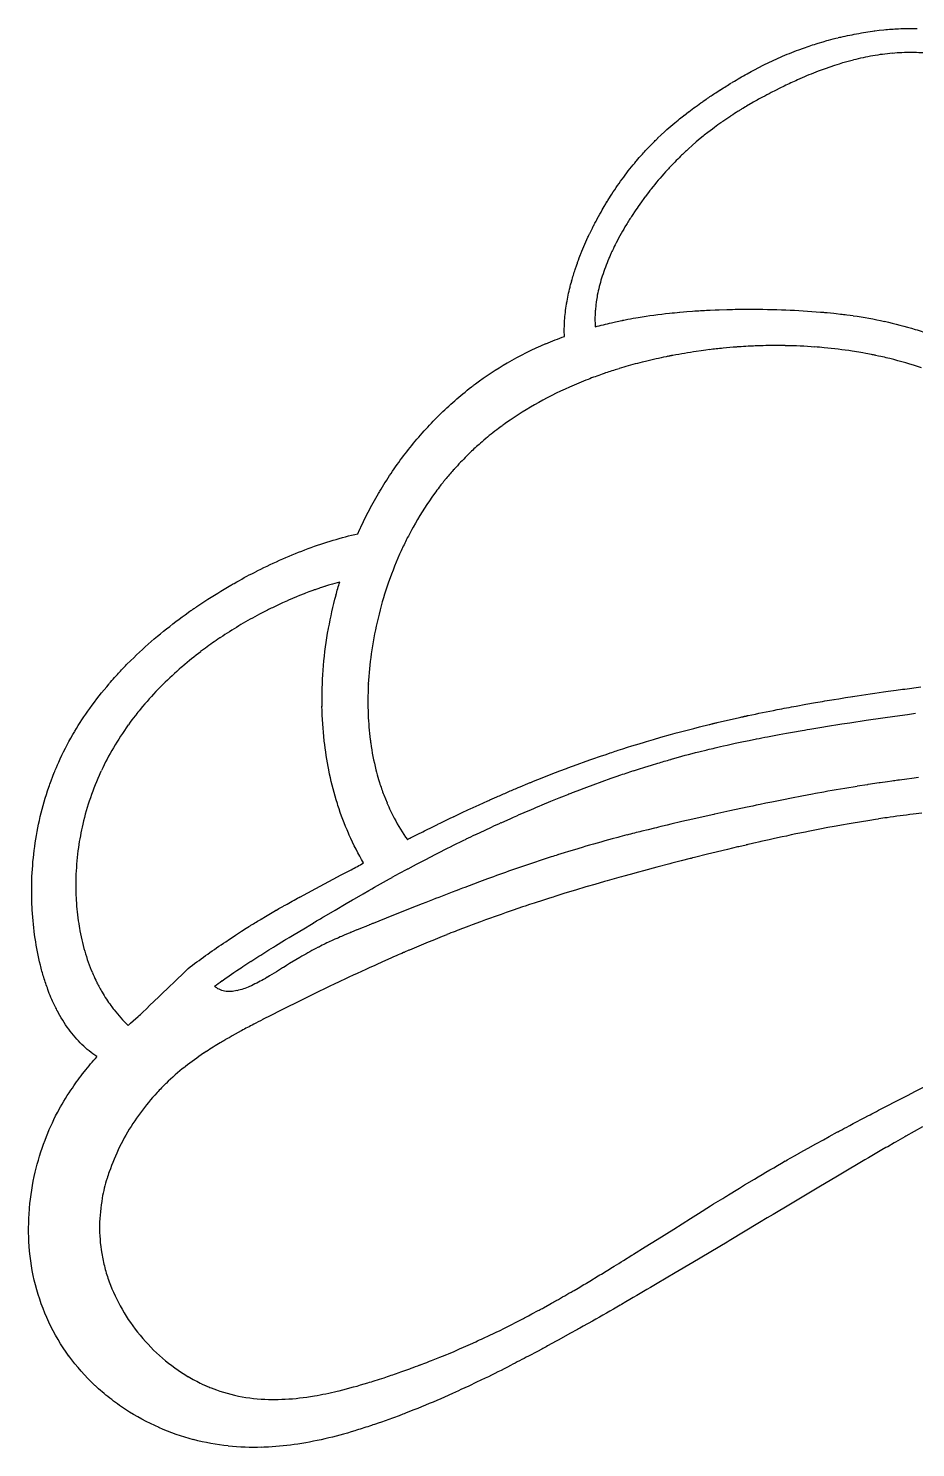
# Model space of a CAD drawing. Header units: centimetres. Extents: x -47.5 to 47.5, y 0 to 75.
# Drawn here: x -16.61 to -6.16, y 44.82 to 61.53 of the extents above; entities that cross this region are included whole.
import ezdxf

# ---------------------------------------------------------------- set-up
doc = ezdxf.new("R2010")
doc.units = ezdxf.units.CM
doc.layers.add('Dorfschild-Hofsgrund v9_Sketch10', color=7, linetype='Continuous')

msp = doc.modelspace()

# ---------------------------------------------------------------- linework, layer by layer
at = {"layer": 'Dorfschild-Hofsgrund v9_Sketch10'}
for p, q in [((-6.698, 61.49), (-6.672, 61.494)), ((-6.672, 61.494), (-6.652, 61.496)), ((-6.645, 61.497), (-6.594, 61.504)), ((-6.594, 61.504), (-6.536, 61.51)), ((-7.31, 61.352), (-7.251, 61.369)), ((-7.251, 61.369), (-7.207, 61.382)), ((-7.207, 61.382), (-7.19, 61.387)), ((-6.832, 61.468), (-6.802, 61.473)), ((-7.539, 61.274), (-7.482, 61.295)), ((-8.148, 60.992), (-8.101, 61.018)), ((-8.101, 61.018), (-8.092, 61.022)), ((-8.092, 61.022), (-8.059, 61.04)), ((-8.059, 61.04), (-8.009, 61.067)), ((-8.009, 61.067), (-7.958, 61.092)), ((-7.311, 61.021), (-7.339, 61.011)), ((-7.264, 61.039), (-7.311, 61.021)), ((-7.228, 61.052), (-7.264, 61.039)), ((-7.174, 61.071), (-7.228, 61.052)), ((-7.119, 61.09), (-7.174, 61.071)), ((-7.064, 61.107), (-7.119, 61.09)), ((-7.022, 61.12), (-7.064, 61.107)), ((-8.328, 60.887), (-8.317, 60.893)), ((-7.761, 60.823), (-7.812, 60.797)), ((-7.709, 60.848), (-7.761, 60.823)), ((-8.67, 60.664), (-8.628, 60.693)), ((-8.501, 60.778), (-8.458, 60.806)), ((-7.812, 60.797), (-7.863, 60.771)), ((-8.889, 60.503), (-8.835, 60.544)), ((-8.338, 60.495), (-8.362, 60.479)), ((-8.165, 60.603), (-8.199, 60.583)), ((-8.106, 60.638), (-8.153, 60.61)), ((-9.159, 60.273), (-9.12, 60.309)), ((-9.12, 60.309), (-9.09, 60.336)), ((-8.998, 60.415), (-8.958, 60.448)), ((-8.582, 60.321), (-8.609, 60.301)), ((-8.555, 60.342), (-8.582, 60.321)), ((-8.532, 60.36), (-8.555, 60.342)), ((-8.49, 60.39), (-8.532, 60.36)), ((-8.458, 60.413), (-8.49, 60.39)), ((-9.2, 60.234), (-9.159, 60.273)), ((-8.792, 60.149), (-8.838, 60.107)), ((-8.745, 60.19), (-8.792, 60.149)), ((-8.698, 60.229), (-8.745, 60.19)), ((-8.663, 60.258), (-8.698, 60.229)), ((-9.448, 59.969), (-9.416, 60.006)), ((-9.787, 59.499), (-9.755, 59.55)), ((-9.392, 59.484), (-9.43, 59.431)), ((-9.363, 59.523), (-9.392, 59.484)), ((-9.342, 59.552), (-9.363, 59.523)), ((-9.911, 59.285), (-9.896, 59.312)), ((-9.896, 59.312), (-9.882, 59.338)), ((-9.882, 59.338), (-9.866, 59.365)), ((-9.866, 59.365), (-9.853, 59.389)), ((-9.853, 59.389), (-9.829, 59.429)), ((-9.829, 59.429), (-9.811, 59.46)), ((-9.466, 59.378), (-9.501, 59.325)), ((-9.457, 59.391), (-9.466, 59.378)), ((-9.443, 59.411), (-9.457, 59.391)), ((-9.43, 59.431), (-9.443, 59.411)), ((-9.994, 59.121), (-9.967, 59.176)), ((-9.947, 59.217), (-9.939, 59.232)), ((-10.044, 59.013), (-10.02, 59.067)), ((-10.02, 59.067), (-10.014, 59.081)), ((-10.014, 59.081), (-10.009, 59.091)), ((-10.132, 58.799), (-10.122, 58.825)), ((-10.122, 58.825), (-10.107, 58.865)), ((-9.775, 58.818), (-9.786, 58.792)), ((-9.732, 58.913), (-9.738, 58.9)), ((-10.171, 58.689), (-10.152, 58.743)), ((-10.152, 58.743), (-10.145, 58.764)), ((-10.231, 58.481), (-10.228, 58.494)), ((-10.228, 58.494), (-10.225, 58.506)), ((-10.225, 58.506), (-10.212, 58.552)), ((-9.923, 58.309), (-9.924, 58.298)), ((-10.273, 58.279), (-10.271, 58.292)), ((-9.934, 58.209), (-9.935, 58.197)), ((-8.941, 58.186), (-8.896, 58.19)), ((-8.896, 58.19), (-8.857, 58.193)), ((-8.857, 58.193), (-8.788, 58.199)), ((-8.788, 58.199), (-8.762, 58.2)), ((-8.582, 58.211), (-8.524, 58.213)), ((-8.524, 58.213), (-8.474, 58.215)), ((-8.474, 58.215), (-8.386, 58.218)), ((-7.283, 58.188), (-7.258, 58.186)), ((-7.203, 58.181), (-7.127, 58.173)), ((-7.127, 58.173), (-7.098, 58.17)), ((-7.098, 58.17), (-7.048, 58.164)), ((-6.973, 58.155), (-6.935, 58.15)), ((-6.935, 58.15), (-6.898, 58.145)), ((-9.743, 58.062), (-9.695, 58.073)), ((-9.218, 57.636), (-9.28, 57.622)), ((-8.686, 57.732), (-8.745, 57.724)), ((-8.634, 57.739), (-8.686, 57.732)), ((-8.589, 57.745), (-8.634, 57.739)), ((-8.351, 57.769), (-8.43, 57.762)), ((-8.311, 57.773), (-8.351, 57.769)), ((-8.271, 57.776), (-8.311, 57.773)), ((-7.865, 57.793), (-7.927, 57.792)), ((-7.804, 57.793), (-7.865, 57.793)), ((-7.747, 57.793), (-7.804, 57.793)), ((-7.697, 57.792), (-7.747, 57.793)), ((-6.883, 57.723), (-6.91, 57.727)), ((-6.748, 57.7), (-6.785, 57.706)), ((-6.683, 57.687), (-6.748, 57.7)), ((-6.599, 57.67), (-6.635, 57.677)), ((-6.572, 57.664), (-6.599, 57.67)), ((-6.466, 57.639), (-6.491, 57.645)), ((-9.654, 57.521), (-9.683, 57.512)), ((-9.383, 57.597), (-9.437, 57.583)), ((-9.342, 57.607), (-9.383, 57.597)), ((-9.28, 57.622), (-9.342, 57.607)), ((-9.831, 57.464), (-9.852, 57.456)), ((-11.094, 56.801), (-11.116, 56.784)), ((-11.075, 56.816), (-11.094, 56.801)), ((-11.041, 56.841), (-11.075, 56.816)), ((-10.996, 56.874), (-11.016, 56.86)), ((-10.967, 56.895), (-10.996, 56.874)), ((-10.938, 56.915), (-10.967, 56.895)), ((-11.406, 56.534), (-11.445, 56.496)), ((-11.76, 56.14), (-11.771, 56.126)), ((-11.689, 56.229), (-11.72, 56.191)), ((-11.826, 56.052), (-11.857, 56.009)), ((-12.71, 55.622), (-12.703, 55.638)), ((-12.078, 55.657), (-12.095, 55.627)), ((-12.73, 55.578), (-12.71, 55.622)), ((-12.143, 55.536), (-12.152, 55.519)), ((-12.095, 55.627), (-12.111, 55.597)), ((-12.238, 55.337), (-12.258, 55.29)), ((-12.219, 55.378), (-12.238, 55.337)), ((-14.187, 54.994), (-14.153, 55.013)), ((-13.059, 54.977), (-13.076, 54.972)), ((-13.5, 54.815), (-13.544, 54.796)), ((-13.452, 54.835), (-13.5, 54.815)), ((-13.416, 54.85), (-13.452, 54.835)), ((-13.361, 54.872), (-13.416, 54.85)), ((-13.347, 54.877), (-13.361, 54.872)), ((-13.306, 54.893), (-13.347, 54.877)), ((-13.26, 54.91), (-13.306, 54.893)), ((-13.212, 54.927), (-13.225, 54.922)), ((-13.172, 54.941), (-13.189, 54.935)), ((-13.159, 54.945), (-13.172, 54.941)), ((-13.12, 54.958), (-13.159, 54.945)), ((-14.763, 54.624), (-14.706, 54.665)), ((-14.626, 54.72), (-14.579, 54.752)), ((-14.579, 54.752), (-14.531, 54.784)), ((-13.888, 54.63), (-13.914, 54.616)), ((-13.865, 54.642), (-13.888, 54.63)), ((-13.825, 54.662), (-13.865, 54.642)), ((-13.678, 54.735), (-13.703, 54.723)), ((-13.656, 54.745), (-13.678, 54.735)), ((-13.617, 54.763), (-13.656, 54.745)), ((-13.559, 54.789), (-13.617, 54.763)), ((-14.833, 54.573), (-14.796, 54.6)), ((-14.796, 54.6), (-14.763, 54.624)), ((-13.085, 54.408), (-13.075, 54.464)), ((-14.524, 54.231), (-14.58, 54.19)), ((-15.451, 54.037), (-15.401, 54.086)), ((-12.605, 53.811), (-12.606, 53.799)), ((-7.124, 53.627), (-7.069, 53.636)), ((-7.069, 53.636), (-6.987, 53.649)), ((-6.987, 53.649), (-6.904, 53.662)), ((-6.488, 53.724), (-6.391, 53.737)), ((-6.391, 53.737), (-6.319, 53.747)), ((-6.319, 53.747), (-6.292, 53.75)), ((-6.292, 53.75), (-6.103, 53.775)), ((-15.263, 53.543), (-15.29, 53.51)), ((-15.236, 53.575), (-15.263, 53.543)), ((-7.568, 53.55), (-7.455, 53.571)), ((-7.455, 53.571), (-7.343, 53.59)), ((-6.26, 53.451), (-6.163, 53.464)), ((-15.408, 53.359), (-15.431, 53.327)), ((-15.388, 53.387), (-15.408, 53.359)), ((-15.351, 53.435), (-15.388, 53.387)), ((-8.773, 53.287), (-8.709, 53.304)), ((-8.709, 53.304), (-8.595, 53.332)), ((-8.5, 53.355), (-8.376, 53.384)), ((-8.376, 53.384), (-8.251, 53.412)), ((-7.407, 53.278), (-7.315, 53.293)), ((-7.315, 53.293), (-7.155, 53.319)), ((-7.155, 53.319), (-7.102, 53.328)), ((-7.102, 53.328), (-7.031, 53.339)), ((-7.031, 53.339), (-6.937, 53.354)), ((-6.937, 53.354), (-6.744, 53.383)), ((-6.744, 53.383), (-6.551, 53.41)), ((-6.551, 53.41), (-6.406, 53.431)), ((-6.406, 53.431), (-6.26, 53.451)), ((-16.085, 53.213), (-16.062, 53.252)), ((-9.419, 53.106), (-9.355, 53.125)), ((-9.355, 53.125), (-9.331, 53.133)), ((-9.331, 53.133), (-9.247, 53.157)), ((-9.247, 53.157), (-9.163, 53.182)), ((-9.163, 53.182), (-9.05, 53.214)), ((-9.05, 53.214), (-8.965, 53.237)), ((-8.837, 53.271), (-8.773, 53.287)), ((-8.286, 53.111), (-8.189, 53.131)), ((-8.189, 53.131), (-8.124, 53.145)), ((-8.124, 53.145), (-8.038, 53.162)), ((-7.905, 53.188), (-7.771, 53.214)), ((-7.771, 53.214), (-7.682, 53.23)), ((-7.498, 53.263), (-7.471, 53.267)), ((-7.471, 53.267), (-7.441, 53.272)), ((-7.441, 53.272), (-7.407, 53.278)), ((-9.963, 52.928), (-9.874, 52.959)), ((-9.874, 52.959), (-9.808, 52.981)), ((-9.808, 52.981), (-9.758, 52.998)), ((-9.683, 53.023), (-9.664, 53.029)), ((-9.664, 53.029), (-9.608, 53.047)), ((-9.608, 53.047), (-9.553, 53.065)), ((-9.553, 53.065), (-9.504, 53.08)), ((-9.504, 53.08), (-9.419, 53.106)), ((-8.714, 53.01), (-8.619, 53.034)), ((-8.524, 53.057), (-8.46, 53.072)), ((-8.46, 53.072), (-8.424, 53.08)), ((-8.424, 53.08), (-8.382, 53.089)), ((-8.382, 53.089), (-8.286, 53.111)), ((-16.277, 52.827), (-16.264, 52.858)), ((-16.264, 52.858), (-16.251, 52.889)), ((-13.062, 52.749), (-13.072, 52.798)), ((-10.35, 52.787), (-10.273, 52.816)), ((-10.273, 52.816), (-10.258, 52.821)), ((-10.258, 52.821), (-10.149, 52.862)), ((-10.149, 52.862), (-10.04, 52.901)), ((-10.04, 52.901), (-9.986, 52.92)), ((-9.986, 52.92), (-9.963, 52.928)), ((-9.484, 52.789), (-9.426, 52.808)), ((-9.426, 52.808), (-9.349, 52.832)), ((-9.349, 52.832), (-9.311, 52.844)), ((-9.311, 52.844), (-9.274, 52.855)), ((-9.274, 52.855), (-9.198, 52.878)), ((-16.341, 52.669), (-16.32, 52.724)), ((-16.32, 52.724), (-16.303, 52.766)), ((-12.485, 52.686), (-12.474, 52.649)), ((-10.818, 52.6), (-10.727, 52.637)), ((-10.693, 52.651), (-10.663, 52.664)), ((-10.663, 52.664), (-10.558, 52.706)), ((-10.558, 52.706), (-10.453, 52.747)), ((-10.453, 52.747), (-10.35, 52.787)), ((-10.034, 52.596), (-9.959, 52.624)), ((-9.959, 52.624), (-9.853, 52.663)), ((-9.853, 52.663), (-9.746, 52.701)), ((-9.746, 52.701), (-9.675, 52.725)), ((-6.728, 52.624), (-6.85, 52.605)), ((-6.591, 52.645), (-6.72, 52.625)), ((-6.493, 52.659), (-6.582, 52.646)), ((-6.442, 52.666), (-6.493, 52.659)), ((-6.266, 52.69), (-6.354, 52.678)), ((-6.207, 52.697), (-6.266, 52.69)), ((-6.128, 52.707), (-6.207, 52.697)), ((-16.382, 52.551), (-16.367, 52.594)), ((-12.423, 52.503), (-12.405, 52.456)), ((-12.405, 52.456), (-12.386, 52.41)), ((-11.176, 52.444), (-11.093, 52.481)), ((-10.842, 52.59), (-10.818, 52.6)), ((-10.458, 52.429), (-10.358, 52.47)), ((-10.358, 52.47), (-10.329, 52.481)), ((-10.329, 52.481), (-10.296, 52.494)), ((-10.296, 52.494), (-10.259, 52.509)), ((-10.203, 52.531), (-10.146, 52.553)), ((-10.146, 52.553), (-10.034, 52.596)), ((-7.626, 52.466), (-7.718, 52.447)), ((-7.501, 52.49), (-7.626, 52.466)), ((-7.376, 52.513), (-7.501, 52.49)), ((-7.34, 52.52), (-7.376, 52.513)), ((-7.244, 52.537), (-7.34, 52.52)), ((-12.963, 52.38), (-12.97, 52.403)), ((-12.345, 52.318), (-12.332, 52.292)), ((-12.332, 52.292), (-12.317, 52.263)), ((-11.516, 52.288), (-11.477, 52.307)), ((-11.407, 52.339), (-11.303, 52.387)), ((-11.303, 52.387), (-11.198, 52.434)), ((-11.198, 52.434), (-11.187, 52.439)), ((-11.187, 52.439), (-11.176, 52.444)), ((-10.628, 52.358), (-10.596, 52.372)), ((-10.596, 52.372), (-10.558, 52.388)), ((-10.558, 52.388), (-10.458, 52.429)), ((-8.352, 52.315), (-8.526, 52.277)), ((-8.147, 52.359), (-8.352, 52.315)), ((-8.078, 52.373), (-8.147, 52.359)), ((-8.039, 52.382), (-8.078, 52.373)), ((-7.994, 52.391), (-8.039, 52.382)), ((-7.925, 52.405), (-7.994, 52.391)), ((-7.856, 52.419), (-7.925, 52.405)), ((-7.718, 52.447), (-7.856, 52.419)), ((-6.091, 52.289), (-6.193, 52.277)), ((-12.317, 52.263), (-12.3, 52.23)), ((-11.877, 52.114), (-11.855, 52.124)), ((-11.839, 52.132), (-11.815, 52.144)), ((-11.815, 52.144), (-11.791, 52.156)), ((-11.791, 52.156), (-11.787, 52.158)), ((-11.787, 52.158), (-11.753, 52.174)), ((-11.753, 52.174), (-11.635, 52.232)), ((-11.635, 52.232), (-11.605, 52.246)), ((-11.605, 52.246), (-11.6, 52.248)), ((-11.6, 52.248), (-11.594, 52.251)), ((-11.594, 52.251), (-11.516, 52.288)), ((-11.231, 52.09), (-11.156, 52.125)), ((-11.042, 52.177), (-10.928, 52.228)), ((-10.928, 52.228), (-10.895, 52.243)), ((-10.895, 52.243), (-10.857, 52.259)), ((-9.19, 52.124), (-9.215, 52.118)), ((-9.162, 52.131), (-9.19, 52.124)), ((-9.044, 52.159), (-9.087, 52.149)), ((-8.915, 52.189), (-9.044, 52.159)), ((-8.786, 52.218), (-8.915, 52.189)), ((-8.701, 52.238), (-8.786, 52.218)), ((-8.537, 52.274), (-8.701, 52.238)), ((-7.034, 52.149), (-7.098, 52.137)), ((-6.947, 52.164), (-7.034, 52.149)), ((-6.898, 52.172), (-6.947, 52.164)), ((-6.636, 52.215), (-6.702, 52.204)), ((-6.599, 52.22), (-6.636, 52.215)), ((-12.83, 52.031), (-12.839, 52.053)), ((-12.11, 51.997), (-12.022, 52.041)), ((-12.022, 52.041), (-11.965, 52.07)), ((-11.965, 52.07), (-11.943, 52.081)), ((-11.943, 52.081), (-11.905, 52.1)), ((-11.905, 52.1), (-11.877, 52.114)), ((-11.342, 52.038), (-11.231, 52.09)), ((-9.669, 52.003), (-9.734, 51.986)), ((-9.647, 52.009), (-9.669, 52.003)), ((-9.561, 52.032), (-9.647, 52.009)), ((-9.312, 52.094), (-9.387, 52.076)), ((-9.236, 52.113), (-9.312, 52.094)), ((-9.215, 52.118), (-9.236, 52.113)), ((-7.888, 51.976), (-7.987, 51.954)), ((-7.823, 51.99), (-7.888, 51.976)), ((-7.735, 52.009), (-7.823, 51.99)), ((-7.685, 52.02), (-7.735, 52.009)), ((-7.629, 52.032), (-7.685, 52.02)), ((-7.573, 52.044), (-7.629, 52.032)), ((-7.46, 52.067), (-7.573, 52.044)), ((-7.427, 52.074), (-7.46, 52.067)), ((-7.39, 52.081), (-7.427, 52.074)), ((-7.292, 52.101), (-7.39, 52.081)), ((-7.195, 52.119), (-7.292, 52.101)), ((-16.019, 51.885), (-16.024, 51.845)), ((-11.93, 51.745), (-11.821, 51.801)), ((-11.821, 51.801), (-11.748, 51.838)), ((-10.3, 51.822), (-10.377, 51.798)), ((-10.249, 51.838), (-10.3, 51.822)), ((-10.18, 51.859), (-10.249, 51.838)), ((-10.089, 51.886), (-10.18, 51.859)), ((-8.613, 51.805), (-8.768, 51.767)), ((-8.51, 51.831), (-8.613, 51.805)), ((-8.496, 51.834), (-8.51, 51.831)), ((-8.378, 51.862), (-8.496, 51.834)), ((-8.259, 51.891), (-8.378, 51.862)), ((-8.243, 51.894), (-8.259, 51.891)), ((-8.159, 51.914), (-8.243, 51.894)), ((-8.085, 51.931), (-8.136, 51.919)), ((-8.067, 51.936), (-8.085, 51.931)), ((-8.048, 51.94), (-8.067, 51.936)), ((-8.011, 51.948), (-8.048, 51.94)), ((-12.83, 51.611), (-12.809, 51.623)), ((-12.237, 51.581), (-12.149, 51.629)), ((-12.137, 51.635), (-12.075, 51.669)), ((-12.075, 51.669), (-12.039, 51.687)), ((-12.039, 51.687), (-11.93, 51.745)), ((-10.826, 51.649), (-10.921, 51.616)), ((-9.211, 51.653), (-9.366, 51.611)), ((-9.055, 51.693), (-9.211, 51.653)), ((-8.923, 51.727), (-9.034, 51.699)), ((-8.819, 51.754), (-8.923, 51.727)), ((-8.804, 51.757), (-8.819, 51.754)), ((-8.788, 51.762), (-8.804, 51.757)), ((-8.768, 51.767), (-8.788, 51.762)), ((-13.223, 51.403), (-13.018, 51.511)), ((-13.018, 51.511), (-12.924, 51.561)), ((-12.924, 51.561), (-12.83, 51.611)), ((-12.324, 51.534), (-12.237, 51.581)), ((-11.366, 51.454), (-11.47, 51.415)), ((-11.296, 51.48), (-11.366, 51.454)), ((-11.203, 51.515), (-11.296, 51.48)), ((-9.824, 51.484), (-9.941, 51.451)), ((-9.524, 51.568), (-9.599, 51.548)), ((-9.424, 51.596), (-9.524, 51.568)), ((-9.366, 51.611), (-9.424, 51.596)), ((-16.048, 51.314), (-16.047, 51.3)), ((-16.047, 51.3), (-16.045, 51.266)), ((-13.412, 51.302), (-13.318, 51.353)), ((-13.318, 51.353), (-13.223, 51.403)), ((-12.768, 51.282), (-12.668, 51.34)), ((-12.668, 51.34), (-12.601, 51.378)), ((-11.575, 51.375), (-11.619, 51.358)), ((-11.545, 51.387), (-11.575, 51.375)), ((-11.496, 51.405), (-11.535, 51.39)), ((-11.47, 51.415), (-11.496, 51.405)), ((-10.472, 51.289), (-10.544, 51.266)), ((-10.431, 51.302), (-10.472, 51.289)), ((-10.409, 51.309), (-10.431, 51.302)), ((-10.291, 51.346), (-10.409, 51.309)), ((-10.168, 51.383), (-10.291, 51.346)), ((-10.045, 51.42), (-10.168, 51.383)), ((-10.028, 51.425), (-10.045, 51.42)), ((-9.941, 51.451), (-10.028, 51.425)), ((-16.566, 51.211), (-16.567, 51.229)), ((-16.565, 51.192), (-16.566, 51.211)), ((-16.563, 51.149), (-16.565, 51.192)), ((-16.045, 51.266), (-16.043, 51.228)), ((-13.815, 51.074), (-13.737, 51.12)), ((-13.737, 51.12), (-13.698, 51.142)), ((-13.688, 51.148), (-13.659, 51.165)), ((-13.659, 51.165), (-13.604, 51.196)), ((-13.124, 51.074), (-12.996, 51.149)), ((-12.996, 51.149), (-12.868, 51.224)), ((-12.868, 51.224), (-12.793, 51.268)), ((-12.793, 51.268), (-12.768, 51.282)), ((-12.114, 51.165), (-12.258, 51.108)), ((-11.971, 51.222), (-12.114, 51.165)), ((-11.93, 51.238), (-11.971, 51.222)), ((-10.9, 51.148), (-10.982, 51.12)), ((-10.79, 51.185), (-10.9, 51.148)), ((-10.761, 51.195), (-10.79, 51.185)), ((-10.707, 51.213), (-10.761, 51.195)), ((-10.653, 51.231), (-10.707, 51.213)), ((-10.544, 51.266), (-10.653, 51.231)), ((-16.01, 50.955), (-16.007, 50.937)), ((-14.044, 50.934), (-14.003, 50.959)), ((-13.866, 51.043), (-13.815, 51.074)), ((-13.366, 50.929), (-13.276, 50.984)), ((-13.276, 50.984), (-13.245, 51.002)), ((-12.331, 51.079), (-12.55, 50.992)), ((-12.258, 51.108), (-12.331, 51.079)), ((-11.422, 50.96), (-11.487, 50.935)), ((-11.384, 50.974), (-11.422, 50.96)), ((-11.284, 51.011), (-11.384, 50.974)), ((-11.227, 51.032), (-11.284, 51.011)), ((-10.982, 51.12), (-11.043, 51.098)), ((-14.285, 50.776), (-14.239, 50.807)), ((-14.168, 50.853), (-14.133, 50.876)), ((-14.133, 50.876), (-14.098, 50.899)), ((-14.098, 50.899), (-14.044, 50.934)), ((-13.697, 50.728), (-13.593, 50.792)), ((-13.593, 50.792), (-13.579, 50.801)), ((-13.579, 50.801), (-13.565, 50.809)), ((-13.565, 50.809), (-13.536, 50.826)), ((-13.536, 50.826), (-13.48, 50.861)), ((-13.48, 50.861), (-13.366, 50.929)), ((-13.024, 50.793), (-13.075, 50.769)), ((-13, 50.804), (-13.024, 50.793)), ((-12.975, 50.815), (-13, 50.804)), ((-12.936, 50.832), (-12.958, 50.822)), ((-12.923, 50.838), (-12.936, 50.832)), ((-12.889, 50.852), (-12.923, 50.838)), ((-12.844, 50.871), (-12.889, 50.852)), ((-12.818, 50.882), (-12.844, 50.871)), ((-12.74, 50.915), (-12.804, 50.888)), ((-12.667, 50.944), (-12.736, 50.916)), ((-12.648, 50.952), (-12.667, 50.944)), ((-14.312, 50.758), (-14.285, 50.776)), ((-13.195, 50.71), (-13.223, 50.696)), ((-13.149, 50.734), (-13.168, 50.724)), ((-12.128, 50.675), (-12.18, 50.653)), ((-14.766, 50.423), (-14.727, 50.461)), ((-14.155, 50.437), (-14.124, 50.457)), ((-14.124, 50.457), (-14.093, 50.478)), ((-14.072, 50.491), (-13.989, 50.545)), ((-13.586, 50.485), (-13.604, 50.474)), ((-13.568, 50.496), (-13.586, 50.485)), ((-13.533, 50.518), (-13.568, 50.496)), ((-13.461, 50.562), (-13.533, 50.518)), ((-13.413, 50.59), (-13.461, 50.562)), ((-12.339, 50.583), (-12.439, 50.538)), ((-12.311, 50.596), (-12.339, 50.583)), ((-12.278, 50.61), (-12.311, 50.596)), ((-15.814, 50.323), (-15.8, 50.294)), ((-14.959, 50.235), (-14.883, 50.308)), ((-14.883, 50.308), (-14.766, 50.423)), ((-14.327, 50.317), (-14.297, 50.339)), ((-14.297, 50.339), (-14.244, 50.376)), ((-14.244, 50.376), (-14.19, 50.412)), ((-14.19, 50.412), (-14.155, 50.437)), ((-13.796, 50.357), (-13.807, 50.35)), ((-13.652, 50.444), (-13.688, 50.422)), ((-12.932, 50.311), (-13.024, 50.267)), ((-15.126, 50.075), (-15.071, 50.127)), ((-15.071, 50.127), (-15.035, 50.162)), ((-15.035, 50.162), (-14.959, 50.235)), ((-13.982, 50.258), (-14.003, 50.249)), ((-13.3, 50.134), (-13.385, 50.092)), ((-13.024, 50.267), (-13.042, 50.259)), ((-16.267, 49.961), (-16.271, 49.969)), ((-15.264, 49.944), (-15.214, 49.991)), ((-15.214, 49.991), (-15.18, 50.023)), ((-15.18, 50.023), (-15.126, 50.075)), ((-13.64, 49.966), (-13.68, 49.946)), ((-13.385, 50.092), (-13.449, 50.061)), ((-15.435, 49.79), (-15.427, 49.796)), ((-15.427, 49.796), (-15.42, 49.803)), ((-15.42, 49.803), (-15.405, 49.816)), ((-15.405, 49.816), (-15.374, 49.843)), ((-15.374, 49.843), (-15.315, 49.897)), ((-13.744, 49.913), (-13.85, 49.859)), ((-13.714, 49.928), (-13.744, 49.913)), ((-13.68, 49.946), (-13.714, 49.928)), ((-14.245, 49.646), (-14.262, 49.637)), ((-14.209, 49.667), (-14.245, 49.646)), ((-14.173, 49.687), (-14.209, 49.667)), ((-14.101, 49.727), (-14.173, 49.687)), ((-14.513, 49.484), (-14.544, 49.463)), ((-15.969, 49.22), (-15.949, 49.247)), ((-15.128, 48.961), (-15.145, 48.942)), ((-15.119, 48.971), (-15.128, 48.961)), ((-15.093, 49), (-15.119, 48.971)), ((-6.305, 48.943), (-6.257, 48.967)), ((-6.257, 48.967), (-6.163, 49.015)), ((-6.163, 49.015), (-6.023, 49.086)), ((-15.169, 48.913), (-15.193, 48.885)), ((-15.145, 48.942), (-15.169, 48.913)), ((-6.622, 48.779), (-6.599, 48.791)), ((-6.599, 48.791), (-6.514, 48.835)), ((-6.514, 48.835), (-6.385, 48.902)), ((-6.385, 48.902), (-6.321, 48.935)), ((-6.321, 48.935), (-6.305, 48.943)), ((-6.937, 48.613), (-6.897, 48.634)), ((-6.897, 48.634), (-6.76, 48.707)), ((-6.76, 48.707), (-6.726, 48.725)), ((-6.726, 48.725), (-6.7, 48.739)), ((-6.7, 48.739), (-6.68, 48.749)), ((-6.68, 48.749), (-6.622, 48.779)), ((-7.249, 48.445), (-7.182, 48.481)), ((-7.182, 48.481), (-7.082, 48.536)), ((-6.981, 48.59), (-6.937, 48.613)), ((-6.29, 48.479), (-6.4, 48.416)), ((-6.277, 48.487), (-6.29, 48.479)), ((-6.181, 48.541), (-6.277, 48.487)), ((-6.083, 48.596), (-6.181, 48.541)), ((-7.59, 48.255), (-7.527, 48.29)), ((-7.522, 48.294), (-7.43, 48.345)), ((-7.43, 48.345), (-7.338, 48.396)), ((-7.338, 48.396), (-7.249, 48.445)), ((-6.512, 48.352), (-6.559, 48.324)), ((-6.492, 48.363), (-6.512, 48.352)), ((-6.414, 48.408), (-6.492, 48.363)), ((-6.4, 48.416), (-6.414, 48.408)), ((-7.696, 48.194), (-7.674, 48.207)), ((-7.674, 48.207), (-7.59, 48.255)), ((-6.879, 48.138), (-6.924, 48.111)), ((-8.176, 47.912), (-8.06, 47.981)), ((-7.103, 48.006), (-7.281, 47.9)), ((-6.924, 48.111), (-7.103, 48.006)), ((-8.366, 47.796), (-8.328, 47.82)), ((-8.328, 47.82), (-8.295, 47.84)), ((-8.295, 47.84), (-8.236, 47.876)), ((-8.214, 47.889), (-8.176, 47.912)), ((-7.281, 47.9), (-7.637, 47.687)), ((-16.595, 47.626), (-16.594, 47.64)), ((-8.72, 47.577), (-8.577, 47.667)), ((-8.577, 47.667), (-8.541, 47.689)), ((-8.541, 47.689), (-8.487, 47.722)), ((-8.487, 47.722), (-8.433, 47.755)), ((-7.637, 47.687), (-7.842, 47.565)), ((-9.011, 47.394), (-8.815, 47.517)), ((-8.815, 47.517), (-8.72, 47.577)), ((-8.002, 47.469), (-8.359, 47.255)), ((-7.911, 47.524), (-8.002, 47.469)), ((-7.842, 47.565), (-7.911, 47.524)), ((-9.206, 47.271), (-9.011, 47.394)), ((-9.484, 47.097), (-9.345, 47.184)), ((-9.345, 47.184), (-9.206, 47.271)), ((-8.383, 47.241), (-8.784, 47.001)), ((-8.359, 47.255), (-8.383, 47.241)), ((-9.75, 46.932), (-9.713, 46.955)), ((-9.713, 46.955), (-9.657, 46.989)), ((-9.657, 46.989), (-9.629, 47.006)), ((-9.629, 47.006), (-9.602, 47.023)), ((-9.602, 47.023), (-9.502, 47.085)), ((-8.784, 47.001), (-8.995, 46.877)), ((-10.037, 46.758), (-9.999, 46.781)), ((-9.999, 46.781), (-9.899, 46.841)), ((-8.995, 46.877), (-9.205, 46.752)), ((-10.195, 46.665), (-10.183, 46.672)), ((-10.183, 46.672), (-10.137, 46.699)), ((-10.137, 46.699), (-10.067, 46.74)), ((-10.067, 46.74), (-10.05, 46.75)), ((-10.05, 46.75), (-10.037, 46.758)), ((-10.544, 46.468), (-10.468, 46.509)), ((-10.468, 46.509), (-10.449, 46.52)), ((-9.573, 46.537), (-9.626, 46.507)), ((-9.527, 46.564), (-9.573, 46.537)), ((-10.78, 46.341), (-10.768, 46.347)), ((-10.768, 46.347), (-10.721, 46.372)), ((-10.721, 46.372), (-10.68, 46.394)), ((-10.68, 46.394), (-10.608, 46.433)), ((-10.608, 46.433), (-10.594, 46.44)), ((-9.968, 46.311), (-10.078, 46.249)), ((-11.16, 46.151), (-11.148, 46.157)), ((-10.225, 46.166), (-10.373, 46.085)), ((-10.151, 46.207), (-10.225, 46.166)), ((-10.096, 46.238), (-10.115, 46.228)), ((-10.078, 46.249), (-10.096, 46.238)), ((-11.664, 45.926), (-11.597, 45.954)), ((-11.597, 45.954), (-11.531, 45.982)), ((-11.531, 45.982), (-11.484, 46.003)), ((-11.484, 46.003), (-11.403, 46.039)), ((-11.403, 46.039), (-11.342, 46.066)), ((-10.616, 45.953), (-10.721, 45.898)), ((-10.564, 45.981), (-10.616, 45.953)), ((-10.551, 45.988), (-10.564, 45.981)), ((-10.511, 46.009), (-10.551, 45.988)), ((-10.498, 46.017), (-10.511, 46.009)), ((-10.393, 46.074), (-10.498, 46.017)), ((-10.373, 46.085), (-10.393, 46.074)), ((-11.998, 45.793), (-11.985, 45.798)), ((-11.985, 45.798), (-11.94, 45.815)), ((-11.94, 45.815), (-11.918, 45.824)), ((-11.918, 45.824), (-11.895, 45.833)), ((-11.895, 45.833), (-11.884, 45.837)), ((-11.884, 45.837), (-11.861, 45.846)), ((-11.861, 45.846), (-11.841, 45.854)), ((-11.841, 45.854), (-11.763, 45.885)), ((-11.763, 45.885), (-11.734, 45.897)), ((-11.734, 45.897), (-11.683, 45.918)), ((-11.683, 45.918), (-11.664, 45.926)), ((-12.55, 45.602), (-12.476, 45.626)), ((-12.476, 45.626), (-12.42, 45.644)), ((-12.255, 45.7), (-12.21, 45.716)), ((-12.21, 45.716), (-12.131, 45.744)), ((-12.131, 45.744), (-12.116, 45.75)), ((-12.116, 45.75), (-12.102, 45.755)), ((-11.23, 45.638), (-11.331, 45.59)), ((-14.455, 45.523), (-14.425, 45.511)), ((-14.425, 45.511), (-14.395, 45.5)), ((-12.972, 45.486), (-12.949, 45.491)), ((-12.613, 45.583), (-12.591, 45.59)), ((-12.591, 45.59), (-12.57, 45.596)), ((-12.57, 45.596), (-12.55, 45.602)), ((-11.614, 45.458), (-11.709, 45.416)), ((-11.543, 45.49), (-11.614, 45.458)), ((-11.516, 45.503), (-11.543, 45.49)), ((-11.423, 45.546), (-11.516, 45.503)), ((-11.331, 45.59), (-11.423, 45.546)), ((-13.691, 45.387), (-13.668, 45.388)), ((-12.477, 45.112), (-12.535, 45.092)), ((-12.462, 45.117), (-12.477, 45.112)), ((-12.441, 45.125), (-12.462, 45.117)), ((-12.419, 45.132), (-12.441, 45.125)), ((-12.2, 45.213), (-12.244, 45.196)), ((-12.184, 45.219), (-12.2, 45.213)), ((-12.17, 45.225), (-12.184, 45.219)), ((-12.12, 45.244), (-12.17, 45.225)), ((-12.07, 45.264), (-12.12, 45.244)), ((-12.57, 45.08), (-12.592, 45.073)), ((-12.551, 45.087), (-12.57, 45.08)), ((-12.535, 45.092), (-12.551, 45.087)), ((-13.836, 44.825), (-13.86, 44.824))]:
    msp.add_line(p, q, dxfattribs=at)
at = {"layer": 'Dorfschild-Hofsgrund v9_Sketch10', "extrusion": (0, 0, -1)}
for centre, radius, start, end in [((6.279, 58.52), 2.999, 79.9583, 81.9736), ((6.639, 61.422), 0.0757, 79.7103, 85.33), ((6.235, 58.523), 3.002, 84.2389, 85.8917), ((6.273, 59.275), 2.249, 85.4767, 87.6822), ((6.23, 58.73), 2.796, 87.261, 91.7111), ((5.98, 57.035), 4.517, 70.5729, 72.8683), ((6.137, 57.559), 3.97, 74.6089, 76.3582), ((6.781, 60.265), 1.189, 75.7784, 77.2633), ((6.123, 57.534), 3.997, 76.6851, 79.7751), ((6.146, 57.492), 4.03, 64.8706, 66.4622), ((6.094, 57.381), 4.153, 66.4228, 69.6394), ((5.564, 56.352), 5.311, 58.7776, 60.887), ((5.94, 57.05), 4.518, 63.4692, 64.8887), ((5.675, 56.491), 5.134, 57.1656, 58.8758), ((5.396, 55.979), 5.715, 53.0078, 55.0562), ((8.394, 60.367), 0.401, 54.285, 57.0014), ((3.834, 53.655), 8.516, 55.8704, 56.7664), ((7.16, 58.256), 2.835, 50.6406, 52.2202), ((8.83, 60.419), 0.103, 49.2821, 54.7271), ((6.988, 57.985), 3.154, 48.198, 50.3932), ((5.966, 56.932), 4.622, 43.5349, 44.9164), ((6.186, 57.119), 4.334, 45.2163, 45.9529), ((7.065, 57.979), 3.104, 40.7639, 43.4822), ((6.692, 57.637), 3.61, 35.8735, 39.6754), ((9.407, 59.894), 0.0791, 37.0357, 42.2863), ((8.975, 59.554), 0.629, 38.6604, 41.2155), ((6.401, 57.415), 3.976, 32.4727, 36.0031), ((9.129, 59.062), 0.79, 30.2809, 32.2088), ((9.399, 59.25), 0.461, 30.3244, 32.8008), ((7.744, 58.072), 2.483, 26.4165, 27.4743), ((7.575, 58.014), 2.659, 27.268, 28.5646), ((7.029, 57.661), 3.305, 22.0973, 24.1621), ((8.95, 58.604), 1.166, 24.701, 26.347), ((8.897, 58.394), 1.298, 21.2396, 22.1709), ((9.526, 58.663), 0.615, 21.0586, 23.0258), ((7.214, 57.712), 3.114, 15.6566, 18.293), ((7.939, 57.978), 2.342, 19.5951, 20.5133), ((7.907, 57.897), 2.397, 9.4914, 14.1013), ((8.181, 57.944), 2.119, 3.8478, 9.1108), ((8.376, 51.8), 6.411, 80.5555, 83.8712), ((8.362, 51.785), 6.427, 83.764, 84.8339), ((8.074, 47.809), 10.414, 86.2111, 87.2063), ((8.102, 46.369), 11.852, 88.6254, 89.8995), ((8.133, 46.724), 11.497, 90.0501, 92.2105), ((8.026, 49.321), 8.898, 92.1687, 94.7945), ((7.415, 56.202), 1.99, 94.4996, 95.8052), ((7.218, 58.083), 0.0986, 92.4753, 98.2494), ((8.646, 44.913), 13.347, 96.8763, 97.2012), ((7.594, 53.2), 4.993, 98.016, 102.3176), ((8.52, 57.971), 1.779, 357.7506, 3.7102), ((8.658, 53.272), 4.911, 74.9295, 77.2337), ((9.072, 55.291), 2.851, 77.3849, 78.8733), ((9.578, 57.893), 0.199, 77.2398, 79.9001), ((9.008, 55.161), 2.991, 78.3336, 79.5749), ((8.34, 51.659), 6.556, 79.3659, 80.4466), ((7.511, 53.616), 4.569, 102.4087, 107.085), ((7.494, 53.7), 4.484, 107.1965, 109.6525), ((8.914, 54.042), 4.1, 59.9139, 67.0125), ((8.782, 53.708), 4.458, 67.1207, 70.1326), ((8.994, 54.186), 3.935, 53.3528, 59.8641), ((8.883, 54.041), 4.117, 45.3708, 52.4558), ((10.527, 56.196), 1.407, 52.0854, 53.3806), ((10.568, 56.284), 1.312, 52.5229, 53.8251), ((8.76, 53.919), 4.29, 38.5678, 45.3516), ((8.579, 53.771), 4.524, 32.216, 38.6015), ((9.052, 54.054), 3.974, 30.6067, 32.3977), ((8.486, 53.699), 4.641, 26.223, 29.29), ((8.902, 53.945), 4.158, 29.1371, 30.8488), ((8.655, 53.772), 4.457, 24.7433, 26.3407), ((11.646, 50.915), 4.788, 69.6206, 73.3398), ((11.769, 51.361), 4.325, 73.1996, 77.1626), ((11.414, 50.266), 5.477, 66.3212, 69.7044), ((11.261, 49.876), 5.895, 60.6167, 63.2134), ((13.863, 55.042), 0.111, 60.4585, 65.9119), ((11.214, 49.806), 5.979, 63.2152, 66.3383), ((11.113, 49.578), 6.227, 56.7061, 60.018), ((9.308, 46.442), 9.846, 60.0413, 60.2951), ((8.901, 53.767), 4.228, 14.8983, 17.0894), ((8.416, 53.62), 4.734, 10.2773, 15.1187), ((14.594, 54.518), 0.185, 52.8058, 56.9125), ((14.588, 54.531), 0.177, 52.9717, 56.9856), ((14.583, 54.543), 0.17, 53.1305, 57.0503), ((14.578, 54.555), 0.163, 53.2822, 57.1078), ((14.573, 54.566), 0.157, 53.4271, 57.1587), ((13.894, 53.62), 1.321, 54.6866, 56.3476), ((11.437, 50.01), 5.688, 49.5788, 53.3403), ((11.835, 50.472), 5.078, 45.379, 49.6122), ((8.382, 53.608), 4.771, 4.3607, 9.6563), ((12.724, 51.321), 3.849, 41.7505, 43.8388), ((13.638, 52.231), 2.559, 43.3151, 44.8855), ((8.546, 53.623), 4.605, 359.0455, 4.3269), ((12.515, 51.11), 4.144, 35.5828, 40.7132), ((12.325, 50.949), 4.394, 40.6889, 41.9085), ((2.138, 23.314), 30.721, 80.2468, 80.6609), ((1.946, 21.433), 32.608, 81.2529, 81.993), ((12.807, 51.32), 3.785, 30.6986, 35.566), ((8.833, 53.62), 4.319, 353.6015, 359.0235), ((3.746, 32.906), 20.995, 77.9331, 78.8849), ((4.809, 38.381), 15.418, 78.8376, 79.69), ((8.272, 52.053), 1.319, 75.824, 76.7822), ((8.32, 52.334), 1.035, 75.8062, 76.9516), ((8.34, 52.498), 0.871, 75.8117, 77.0877), ((8.348, 52.61), 0.76, 75.8306, 77.2011), ((8.351, 52.693), 0.679, 75.858, 77.2973), ((6.397, 45.133), 8.484, 77.3771, 77.7714), ((8.125, 53.138), 0.295, 76.4489, 78.9328), ((8.115, 53.15), 0.286, 76.4907, 78.9729), ((8.105, 53.16), 0.277, 76.5322, 79.0106), ((8.095, 53.171), 0.269, 76.5732, 79.0459), ((8.086, 53.181), 0.262, 76.6138, 79.0791), ((13.005, 51.432), 3.558, 24.1688, 30.036), ((9.077, 53.594), 4.073, 348.7213, 353.5747), ((6.768, 45.235), 8.298, 74.652, 75.5647), ((5.477, 40.482), 12.936, 78.5798, 79.1818), ((3.481, 30.009), 23.598, 79.7437, 80.199), ((3.435, 33.923), 20.096, 71.6607, 71.8856), ((5.889, 41.741), 11.619, 74.285, 75.9269), ((6.154, 42.933), 10.398, 76.2864, 76.8265), ((9.447, 49.95), 7.412, 22.3238, 22.8404), ((5.412, 40.084), 13.342, 73.5142, 74.1937), ((9.001, 52.78), 0.149, 72.3082, 76.2356), ((12.813, 51.362), 3.762, 19.1247, 20.3309), ((9.304, 53.554), 3.843, 342.5731, 347.9174), ((9.522, 49.751), 3.128, 67.3351, 68.0101), ((9.533, 52.342), 0.409, 69.6756, 72.4875), ((6.269, 42.863), 10.434, 71.0557, 72.0527), ((13.05, 51.441), 3.512, 12.5456, 18.4258), ((5.599, 40.049), 13.592, 66.1572, 66.734), ((5.269, 39.34), 14.374, 66.6449, 67.1902), ((8.726, 48.686), 4.119, 68.1552, 68.9934), ((9.597, 53.465), 3.537, 336.4556, 342.1306), ((9.125, 47.355), 5.482, 64.5923, 65.3925), ((0.785, 29.205), 25.158, 66.4003, 66.9677), ((12.901, 51.4), 3.666, 7.0565, 12.6616), ((11.664, 51.756), 0.415, 62.4922, 64.9622), ((7.07, 43.335), 9.694, 65.067, 65.8083), ((9.763, 53.389), 3.354, 329.8189, 336.1187), ((12.081, 51.86), 0.135, 61.0718, 64.7724), ((11.563, 50.889), 1.235, 62.2145, 63.7289), ((3.196, 34.947), 18.933, 63.145, 64.1411), ((7.516, 43.917), 8.978, 63.9831, 64.7707), ((12.708, 51.374), 3.861, 1.83, 7.0997), ((12.051, 51.461), 0.194, 59.7639, 63.6814), ((12.527, 51.373), 4.042, 357.9671, 1.7625), ((-2.614, 24.541), 30.85, 60.4497, 61.0393), ((8.787, 42.709), 9.759, 60.4207, 61.532), ((11.723, 48.169), 3.559, 61.1901, 61.6824), ((12.945, 51.352), 3.623, 351.4695, 356.7911), ((13.605, 50.993), 0.176, 58.183, 61.85), ((9.259, 43.386), 8.936, 57.9381, 58.8649), ((13.683, 50.725), 0.367, 57.6147, 60.1101), ((2.501, 33.088), 20.889, 59.0448, 59.4319), ((13.298, 51.291), 3.265, 345.99, 351.6056), ((11.432, 46.626), 5.036, 56.1242, 57.0823), ((9.013, 42.925), 9.457, 54.3699, 55.9194), ((5.071, 36.635), 16.523, 57.3352, 58.1055), ((8.627, 42.427), 9.727, 57.8618, 58.5822), ((13.888, 51.138), 2.656, 342.8916, 346.1211), ((8.205, 41.784), 10.855, 53.07, 54.4147), ((13.769, 50.006), 0.572, 55.515, 57.9963), ((15.507, 53.485), 3.562, 237.7092, 238.6141), ((13.68, 51.202), 2.873, 339.9016, 342.8868), ((11.838, 46.862), 4.259, 52.7403, 54.2292), ((14.588, 51.589), 1.462, 241.8958, 245.5293), ((14.975, 52.342), 2.309, 239.9326, 242.2324), ((13.839, 50.386), 0.0473, 236.4374, 243.7022), ((13.835, 50.391), 0.0489, 236.3446, 243.5883), ((17.261, 56.236), 6.825, 238.4252, 239.4877), ((14.18, 51.028), 2.345, 334.7777, 339.6918), ((14.25, 50.446), 0.256, 280.8507, 310.5673), ((14.239, 50.507), 0.318, 267.3989, 280.619), ((14.241, 50.598), 0.408, 257.4183, 267.7118), ((14.28, 50.802), 0.616, 250.7114, 258.0472), ((14.394, 51.142), 0.975, 246.3498, 250.9856), ((13.199, 51.528), 3.445, 333.0897, 334.2046), ((14.751, 50.749), 1.708, 324.0022, 332.5608), ((15.023, 50.552), 1.372, 314.0327, 323.9557), ((15.151, 50.421), 1.19, 303.0711, 313.9852), ((12.647, 46.637), 4.208, 38.3262, 41.4778), ((13.112, 47.01), 3.612, 33.9893, 37.7234), ((13.659, 47.385), 2.949, 27.8562, 33.8838), ((13.692, 47.407), 2.91, 20.8164, 27.7869), ((6.836, 48.094), 0.506, 60.8654, 62.4822), ((6.695, 47.872), 0.768, 60.7776, 62.6416), ((6.649, 47.832), 0.825, 61.0991, 62.399), ((4.61, 44.104), 5.074, 61.4981, 62.1324), ((13.69, 47.404), 2.912, 13.0681, 20.8464), ((7.46, 48.177), 0.132, 59.1362, 62.0887), ((-4.037, 27.714), 23.604, 59.1665, 60.1903), ((13.597, 47.38), 3.009, 4.9541, 13.1128), ((5.704, 43.407), 5.133, 58.1878, 58.7577), ((7.687, 46.993), 1.039, 58.1088, 59.5237), ((13.76, 47.396), 2.845, 355.8509, 4.6332), ((7.944, 46.986), 0.911, 57.5525, 59.2651), ((13.962, 47.384), 2.643, 345.8122, 355.8133), ((14.12, 47.348), 2.48, 334.9631, 345.7072), ((35.518, 91.348), 51.78, 239.4579, 239.8704), ((33.019, 86.953), 46.724, 239.9751, 240.4397), ((9.845, 46.871), 0.425, 238.9057, 241.0236), ((14.187, 47.32), 2.408, 323.8206, 334.8965), ((12.854, 51.08), 5.572, 240.547, 240.9806), ((14.13, 47.36), 2.477, 313.1402, 323.8623), ((18.578, 60.692), 16.752, 242.8396, 243.984), ((22.236, 67.779), 24.726, 242.2436, 242.7931), ((14.012, 47.485), 2.649, 308.1863, 313.1426), ((14.017, 47.484), 2.645, 303.1553, 308.1192), ((16.005, 55.126), 10.618, 246.1362, 248.2477), ((14, 47.506), 2.673, 293.5926, 303.1968), ((16.392, 56.256), 11.812, 249.4402, 250.3462), ((13.974, 47.554), 2.728, 284.6107, 293.6957), ((14.425, 50.522), 5.749, 253.2212, 256.849), ((14.446, 50.659), 5.885, 251.6352, 253.4104), ((13.954, 47.632), 2.808, 276.1594, 284.6063), ((13.94, 47.8), 2.977, 268.4567, 276.0759), ((13.835, 44.943), 0.118, 265.2511, 270.6577), ((13.959, 48.244), 3.421, 261.9637, 267.7554), ((14.078, 49.051), 4.237, 256.8917, 261.8931)]:
    msp.add_arc(centre, radius, start, end, dxfattribs=at)
at = {"layer": 'Dorfschild-Hofsgrund v9_Sketch10'}
for centre, radius, start, end in [((-6.062, 57.871), 3.387, 104.2377, 106.4594), ((-6.193, 58.402), 2.841, 99.6111, 104.3149), ((-6.206, 58.503), 2.74, 94.8427, 99.6874), ((-6.215, 58.627), 2.615, 89.8803, 94.8765), ((-6.214, 58.637), 2.605, 85.0409, 89.9077), ((-5.444, 56.203), 5.168, 111.5088, 114.0796), ((-5.003, 55.231), 6.234, 114.14, 115.7297), ((-8, 60.464), 0.204, 118.6119, 121.4616), ((-7.993, 60.47), 0.202, 118.5878, 121.2758), ((-5.793, 56.676), 4.588, 118.2601, 120.0371), ((-5.618, 56.405), 4.909, 117.22, 118.5613), ((-5.53, 56.252), 5.088, 123.8217, 125.1348), ((-5.778, 56.598), 4.663, 122.0468, 123.297), ((-8.159, 60.413), 0.166, 119.7611, 124.1655), ((-8.154, 60.426), 0.158, 119.7948, 123.8444), ((-7.395, 59.236), 1.569, 120.8109, 122.2334), ((-8.052, 60.427), 0.209, 118.7911, 122.7396), ((-6.853, 58.036), 2.867, 127.8016, 129.1678), ((-6.31, 57.327), 3.758, 134.1932, 137.1226), ((-6.21, 57.233), 3.895, 132.4377, 134.2766), ((-6.192, 57.197), 3.933, 137.8298, 141.6136), ((-6.422, 57.418), 3.613, 136.9695, 137.9849), ((-6.197, 57.187), 3.934, 141.4598, 143.0535), ((-5.466, 56.717), 4.804, 147.119, 148.6372), ((-6.753, 57.506), 3.295, 148.7062, 152.9754), ((-7.309, 57.78), 2.675, 152.7977, 154.9473), ((-8.241, 58.177), 1.662, 155.5333, 157.2905), ((-6.706, 57.497), 3.341, 155.1668, 155.8226), ((-7.571, 57.876), 2.396, 157.5504, 162.7851), ((-7.972, 58.007), 1.975, 162.9632, 168.9053), ((-8.578, 58.124), 1.358, 168.8296, 172.1553), ((-8.607, 58.106), 1.331, 176.1152, 183.958), ((-8.302, 58.082), 1.636, 172.4054, 175.56), ((-7.25, 48.735), 9.116, 101.7151, 102.4716), ((-8.904, 56.748), 0.935, 100.7462, 102.1297), ((-8.915, 56.895), 0.788, 100.4702, 102.0081), ((-8.916, 56.996), 0.689, 100.2288, 101.8778), ((-8.913, 57.071), 0.616, 100.0148, 101.7442), ((-7.787, 51.191), 6.602, 98.3417, 100.7619), ((-7.787, 51.16), 6.633, 95.5658, 96.9458), ((-8.249, 57.566), 0.211, 92.1265, 96.1076), ((-8.235, 57.572), 0.206, 92.0188, 95.9651), ((-7.552, 47.245), 10.555, 93.1545, 93.7504), ((-7.926, 54.154), 3.636, 91.9639, 93.2612), ((-7.849, 53.106), 4.687, 90.9498, 92.4597), ((-7.784, 51.956), 5.836, 85.7237, 89.1485), ((-7.633, 53.701), 4.086, 84.4516, 86), ((-7.749, 52.254), 5.537, 81.2815, 84.7089), ((-7.412, 54.274), 3.489, 79.634, 81.278), ((-7.054, 55.739), 1.984, 77.8037, 79.2268), ((-8.949, 47.139), 10.79, 76.8293, 77.2707), ((-7.61, 52.935), 4.841, 71.7517, 76.3291), ((-8.335, 53.15), 4.566, 107.1705, 109.1268), ((-7.938, 51.909), 5.869, 104.8004, 107.0003), ((-8.356, 53.062), 4.641, 112.4666, 118.217), ((-8.524, 53.505), 4.167, 111.0235, 112.6569), ((-8.322, 53.035), 4.679, 109.0881, 111.2705), ((-8.606, 53.528), 4.112, 118.2189, 124.5485), ((-10.3, 55.856), 1.233, 125.5013, 126.9774), ((-8.91, 53.936), 3.603, 131.2804, 133.8558), ((-8.975, 54.021), 3.496, 127.7783, 131.4044), ((-8.897, 53.92), 3.623, 134.6901, 138.1057), ((-9.142, 54.132), 3.299, 137.9904, 140.534), ((-10.06, 54.838), 2.142, 140.8228, 142.5641), ((-8.813, 53.853), 3.73, 144.6857, 151.0719), ((-8.019, 53.261), 4.721, 142.6322, 143.7556), ((-8.674, 53.761), 3.896, 153.18, 155.4811), ((-10.107, 54.513), 2.278, 151.5957, 153.3178), ((-8.24, 53.569), 4.371, 156.8126, 162.0682), ((-12.466, 52.96), 2.102, 106.8555, 108.1151), ((-12.17, 52.065), 3.044, 104.6886, 106.9715), ((-13.448, 54.557), 0.258, 111.9917, 115.553), ((-11.134, 49.026), 6.256, 109.5227, 109.8611), ((-12.676, 53.415), 1.604, 108.6453, 109.5111), ((-8.235, 53.567), 4.377, 162.0592, 167.1838), ((-11.529, 50.181), 5.035, 115.5799, 117.1242), ((-11.651, 50.342), 4.835, 120.8652, 123.8929), ((-11.306, 49.76), 5.512, 118.2479, 120.8471), ((-8.318, 53.577), 4.294, 167.067, 172.1365), ((-11.351, 49.908), 5.363, 124.0595, 126.2798), ((-14.309, 54.291), 0.075, 120.7402, 127.0495), ((-11.832, 50.574), 4.541, 127.2318, 130.6615), ((-8.464, 53.589), 4.148, 172.0362, 176.9394), ((-11.936, 50.699), 4.379, 130.9219, 134.8584), ((-14.74, 53.939), 0.0939, 128.0746, 133.6074), ((-14.734, 53.946), 0.092, 127.9934, 133.4581), ((-12.234, 50.999), 3.956, 134.8782, 139.3672), ((-8.867, 53.604), 3.744, 177.0078, 182.3869), ((-13.41, 51.949), 2.444, 140.3067, 142.3049), ((-12.617, 51.299), 3.469, 144.2315, 149.5367), ((-15.22, 53.34), 0.161, 140.0299, 144.0684), ((-9.186, 53.587), 3.425, 182.3334, 187.2535), ((-11.43, 53.289), 1.161, 186.6315, 188.7061), ((-12.779, 51.394), 3.281, 149.5329, 154.8331), ((-9.616, 53.528), 2.991, 187.9711, 194.1311), ((-9.835, 53.475), 2.765, 194.1752, 196.5774), ((-12.841, 51.424), 3.212, 155.2121, 160.9983), ((-15.21, 52.527), 0.599, 154.0528, 155.9882), ((-10.136, 53.377), 2.449, 197.2814, 200.8984), ((-6.706, 52.503), 0.123, 96.8767, 100.6855), ((-6.568, 52.518), 0.129, 96.4937, 100.243), ((-5.622, 46.951), 5.774, 97.4859, 98.1625), ((-6.35, 52.53), 0.147, 95.809, 99.6019), ((-6.338, 52.521), 0.158, 95.6525, 99.6947), ((-12.958, 51.462), 3.089, 160.9526, 166.9464), ((-3.803, 33.582), 19.265, 99.1005, 100.2914), ((-9.381, 53.709), 3.274, 203.3798, 205.1391), ((-12.89, 51.441), 3.16, 166.8543, 171.9254), ((-10.241, 53.313), 2.327, 207.7561, 215.0274), ((-7.722, 46.247), 6.057, 103.027, 103.7573), ((-8.496, 52.116), 0.164, 100.5258, 104.438), ((-4.247, 36.473), 15.922, 100.3172, 100.6716), ((-4.288, 36.868), 15.525, 98.9436, 99.6777), ((-5.267, 43.585), 8.738, 98.1039, 98.7665), ((-3.894, 34.234), 18.189, 97.2624, 98.2341), ((-5.954, 37.89), 14.594, 105.013, 106.46), ((-6.208, 39.21), 13.253, 103.8811, 104.656), ((-12.979, 51.447), 3.071, 172.5417, 178.3915), ((-8.921, 47.087), 4.931, 107.1648, 108.0993), ((-7.913, 50.907), 1.037, 102.4531, 103.7307), ((-7.822, 51.174), 0.797, 101.8962, 103.7064), ((-19.111, 63.282), 13.254, 298.393, 299.1146), ((-5.056, 34.969), 17.65, 107.8048, 109.0813), ((-8.764, 50.611), 1.121, 103.9612, 105.0595), ((-13.1, 51.442), 2.95, 178.2239, 182.4722), ((-1.916, 26.137), 27.024, 109.4628, 110.099), ((-3.539, 29.602), 22.767, 105.4365, 106.0245), ((4.827, 8.528), 45.879, 111.0059, 111.4221), ((-11.499, 51.279), 0.117, 108.3037, 113.4321), ((-13.253, 51.421), 2.796, 183.9487, 189.5863), ((-11.552, 48.319), 2.851, 111.4604, 112.5909), ((-12.128, 49.856), 1.211, 111.1925, 112.7138), ((-12.446, 50.71), 0.3, 110.2823, 113.5555), ((-5.451, 35.212), 16.841, 109.3914, 110.0559), ((-13.41, 51.394), 2.637, 189.9782, 196.0792), ((-12.808, 50.46), 0.392, 112.4862, 115.1461), ((-12.658, 50.518), 0.398, 111.5672, 113.7313), ((-12.725, 50.885), 0.033, 108.312, 116.3566), ((-5.175, 34.459), 17.643, 111.6442, 113.1859), ((-4.377, 32.414), 19.839, 110.9995, 111.6058), ((-13.74, 51.304), 2.295, 196.1895, 202.8888), ((-11.367, 47.139), 4.012, 117.5569, 120.6638), ((-12.731, 49.825), 0.999, 115.9238, 117.7048), ((-8.711, 41.604), 10.152, 115.4601, 115.9277), ((-9.082, 43.385), 7.9, 113.1705, 113.8613), ((-12.151, 50.565), 0.0922, 111.4888, 115.2507), ((-12.145, 50.566), 0.0931, 111.4603, 115.2436), ((-12.084, 50.582), 0.103, 111.174, 115.1585), ((-1.901, 27.059), 25.736, 114.4145, 115.3798), ((4.464, 12.915), 41.246, 114.1933, 114.3452), ((-14.148, 51.128), 1.851, 202.8015, 205.7919), ((-13.857, 51.27), 2.175, 206.6743, 210.069), ((-14.094, 51.14), 1.904, 210.2437, 215.8916), ((-0.657, 24.309), 28.754, 115.5137, 116.0847), ((-12.768, 52.139), 3.564, 216.4069, 217.4124), ((-14.167, 51.088), 1.814, 217.8874, 225.6832), ((1.046, 20.704), 32.74, 116.277, 116.6511), ((-18.037, 52.891), 4.047, 312.279, 313.2577), ((-8.734, 39.845), 11.245, 117.6641, 118.5059), ((-7.503, 37.52), 13.876, 117.2176, 117.7065), ((-11.894, 45.489), 4.776, 120.1642, 120.9352), ((-13.421, 48.148), 1.71, 119.4512, 120.6812), ((-12.683, 46.663), 3.362, 123.6194, 128.1484), ((-11.891, 45.47), 4.794, 120.8442, 123.1482), ((-12.959, 47.013), 2.916, 128.3222, 134.0626), ((-14.613, 49.113), 0.243, 127.1522, 129.377), ((-13.044, 47.108), 2.789, 134.1479, 137.2825), ((-13.045, 47.115), 2.783, 140.518, 146.9173), ((-13.153, 47.183), 2.656, 146.875, 153.6879), ((-13.31, 47.257), 2.482, 153.6095, 160.9638), ((14.189, 12.433), 41.457, 120.0316, 120.5427), ((-13.64, 47.367), 2.135, 163.0194, 169.4631), ((-13.511, 47.329), 2.269, 161.0371, 163.0577), ((-13.883, 47.41), 1.887, 169.3975, 179.21), ((-13.949, 47.411), 1.821, 179.2074, 189.6202), ((-13.866, 47.427), 1.906, 189.6949, 194.8672), ((-10.414, 48.566), 1.739, 301.6132, 302.3345), ((-13.835, 47.438), 1.939, 194.9488, 200.0341), ((-36.432, 90.553), 51.134, 301.2581, 301.4535), ((-13.696, 47.493), 2.088, 200.1416, 210.0123), ((-17.225, 58.68), 13.92, 299.3941, 300.3328), ((-13.572, 47.565), 2.232, 210.0059, 219.5635), ((-12.745, 50.434), 4.537, 298.3042, 299.0312), ((-15.034, 54.743), 9.415, 299.1444, 299.5384), ((-16.183, 56.671), 11.658, 295.5864, 297.6059), ((-13.58, 47.553), 2.218, 219.4663, 229.2072), ((-15.072, 54.317), 9.054, 294.3297, 295.5988), ((-13.661, 47.455), 2.091, 229.1215, 239.3689), ((-15.214, 54.271), 9.067, 290.0704, 290.7697), ((-13.701, 47.396), 2.019, 239.5018, 244.6951), ((-15.588, 55.267), 10.131, 288.2211, 289.2089), ((-13.564, 47.707), 2.36, 244.921, 246.0321), ((-14.466, 45.669), 0.131, 244.4067, 248.1756), ((-13.828, 47.114), 1.71, 246.3128, 248.4691), ((-13.757, 47.287), 1.897, 250.3432, 261.194), ((-13.935, 49.498), 4.127, 279.6823, 283.4969), ((-14.449, 51.627), 6.317, 283.7342, 286.8939), ((-13.721, 47.535), 2.148, 261.2719, 270.8142), ((-13.734, 48.176), 2.789, 271.3511, 278.3021), ((-13.716, 48.174), 2.785, 277.9424, 279.8268)]:
    msp.add_arc(centre, radius, start, end, dxfattribs=at)

doc.saveas('drawing.dxf')
